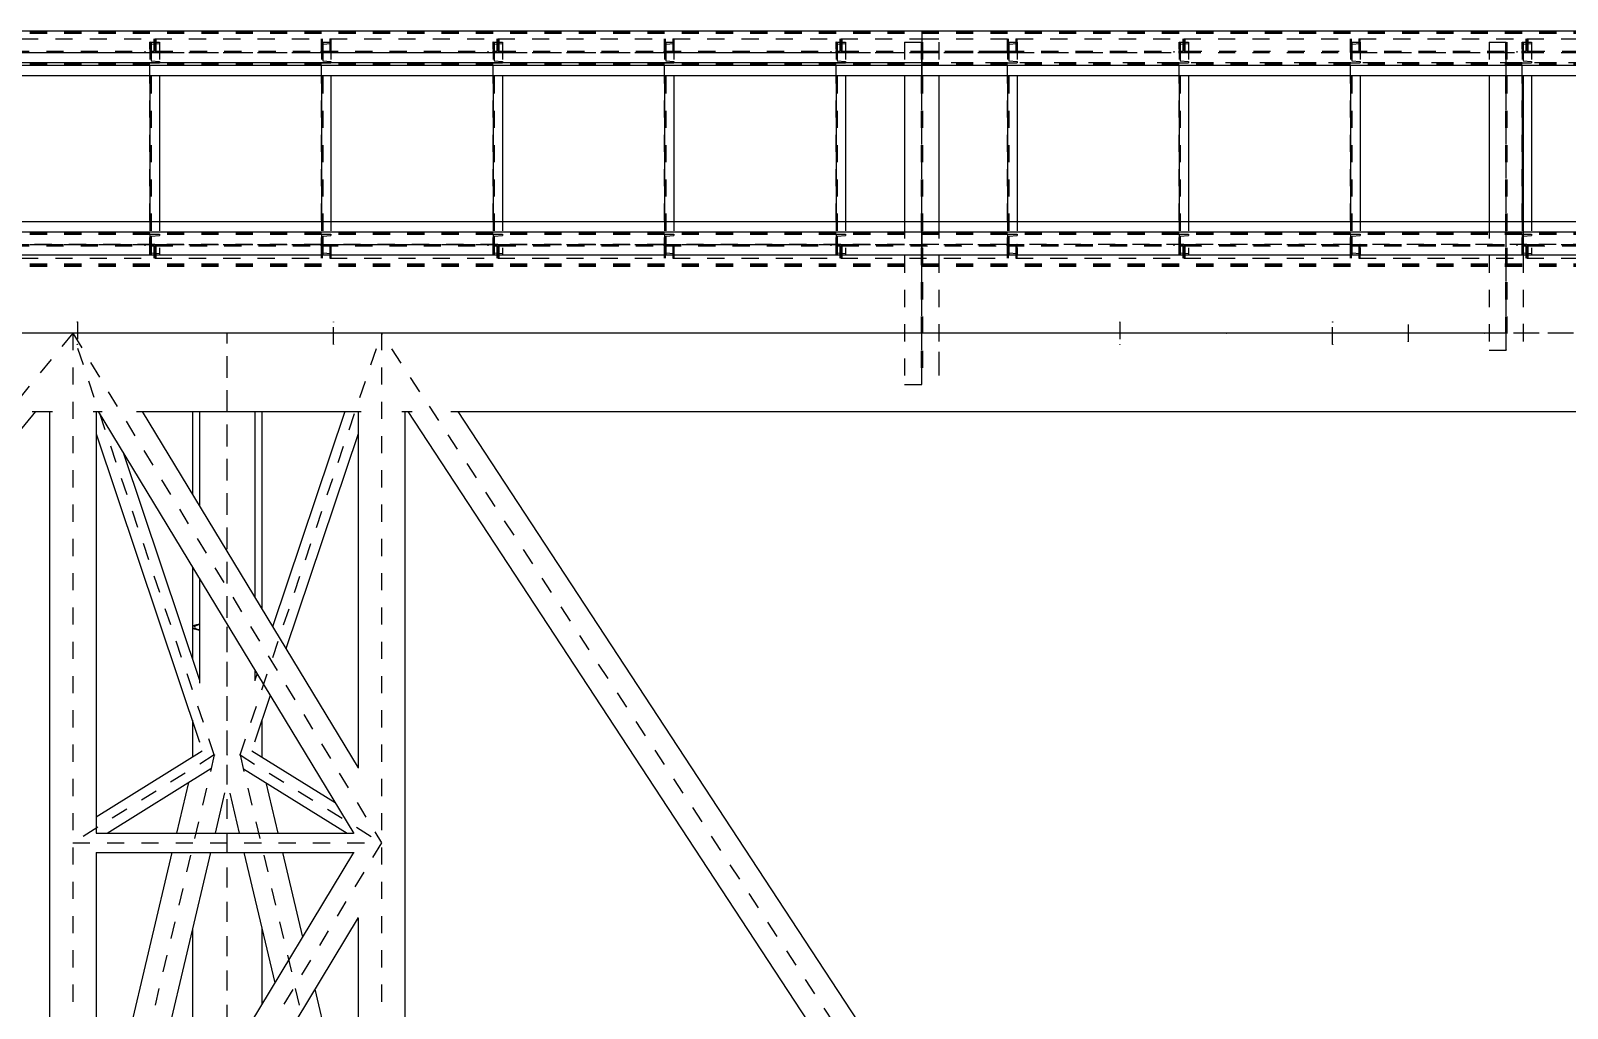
# Model space of a CAD drawing. Header units: millimetres. Extents: x 149919 to 150445, y 136651 to 136866.
# Drawn here: x 150358.02 to 150366.98, y 136705.44 to 136711.14 of the extents above; entities that cross this region are included whole.
import ezdxf

# ---------------------------------------------------------------- set-up
doc = ezdxf.new("R2010")
doc.units = ezdxf.units.MM
doc.header["$LTSCALE"] = 0.25
for name, pattern in [('CENTER', [50.8, 31.75, -6.35, 6.35, -6.35]), ('XKITLINE00', [0]), ('XKITLINE02', [4, 2, -2]), ('XKITLINE03', [6, 3, -1, 1, -1])]:
    doc.linetypes.add(name, pattern=pattern)

# ---------------------------------------------------------------- blocks, each defined once
blk = doc.blocks.new('çatıı')
at = {"color": 7, "linetype": 'XKITLINE00'}
for p, q in [((21540, 6076.68), (22140, 6076.68)), ((22140, 6076.68), (22140, 6056.68)), ((22140, 6076.68), (22823.8, 6076.68)), ((22140, 6076.68), (22140, 6056.68)), ((21540, 6056.68), (22140, 6056.68)), ((22140, 6056.68), (22140, 6050.48)), ((22140, 6056.68), (22823.8, 6056.68)), ((22140, 6056.68), (22140, 6050.48)), ((21540, 6050.48), (22140, 6050.48)), ((21690, 6050.48), (21690, 5965.48)), ((21695.5, 6050.48), (21695.5, 5965.48)), ((21790, 6050.48), (21790, 5965.48)), ((21795.5, 6050.48), (21795.5, 5965.48)), ((21890, 6050.48), (21890, 5965.48)), ((21895.5, 6050.48), (21895.5, 5965.48)), ((21990, 6050.48), (21990, 5965.48)), ((21995.5, 6050.48), (21995.5, 5965.48)), ((22090, 6050.48), (22090, 5965.48)), ((22095.5, 6050.48), (22095.5, 5965.48)), ((22130, 6050.48), (22130, 5965.48)), ((22140, 6050.48), (22823.8, 6050.48)), ((22150, 6050.48), (22150, 5965.48)), ((22190, 6050.48), (22190, 5965.48)), ((22195.5, 6050.48), (22195.5, 5965.48)), ((22290, 6050.48), (22290, 5965.48)), ((22295.5, 6050.48), (22295.5, 5965.48)), ((22390, 6050.48), (22390, 5965.48)), ((22395.5, 6050.48), (22395.5, 5965.48)), ((22470.69, 6050.48), (22470.69, 5965.48)), ((22490, 6050.48), (22490, 5965.48)), ((22490.69, 6050.48), (22490.69, 5965.48)), ((22495.5, 6050.48), (22495.5, 5965.48)), ((21540, 5965.48), (22140, 5965.48)), ((21540, 5959.3), (22140, 5959.3)), ((22140, 5965.48), (22140, 5959.3)), ((22140, 5965.48), (22823.8, 5965.48)), ((22140, 5965.48), (22140, 5959.3)), ((22140, 5959.3), (22140, 5945.97)), ((22140, 5959.3), (22823.8, 5959.3)), ((22140, 5959.3), (22140, 5945.97))]:
    blk.add_line(p, q, dxfattribs=at)
at = {"color": 116, "linetype": 'XKITLINE02', "true_color": 0x136734}
for p, q in [((21540, 6075.83), (22140, 6075.83)), ((21540, 6075.3), (22140, 6075.3)), ((22140, 6075.83), (22956.46, 6075.83)), ((22140, 6075.3), (22953.65, 6075.29)), ((21594.89, 6071.98), (21692.75, 6071.98)), ((21690, 6069.98), (21695.5, 6069.98)), ((21690, 6069.98), (21690, 6057.98)), ((21690, 6069.98), (21690, 5945.98)), ((21690, 6069.98), (21690, 6050.48)), ((21690, 6069.98), (21695.5, 6069.98)), ((21690.7, 6069.98), (21690.7, 5945.98)), ((21690.7, 6068.91), (21695.5, 6069.3)), ((21690.7, 6068.91), (21690.7, 6059.04)), ((21692.17, 6071.98), (21692.17, 6064.78)), ((21692.75, 6071.98), (21790.42, 6071.98)), ((21692.75, 6071.98), (21692.75, 6063.98)), ((21692.75, 6071.98), (21692.75, 6063.98)), ((21693.33, 6071.98), (21693.33, 6064.78)), ((21695.5, 6069.98), (21695.5, 6069.3)), ((21695.5, 6069.98), (21695.5, 5945.98)), ((21695.5, 6069.98), (21695.5, 6050.48)), ((21789.83, 6071.98), (21789.83, 6063.98)), ((21790, 6069.98), (21795.5, 6069.98)), ((21790, 6069.98), (21790, 6057.98)), ((21790, 6069.98), (21790, 5945.98)), ((21790, 6069.98), (21790, 6050.48)), ((21790, 6069.98), (21795.5, 6069.98)), ((21790.42, 6071.98), (21790.42, 6064.78)), ((21790.7, 6069.98), (21790.7, 5945.98)), ((21790.7, 6068.91), (21795.5, 6069.3)), ((21790.7, 6068.91), (21790.7, 6059.04)), ((21794.89, 6071.98), (21794.89, 6064.78)), ((21794.89, 6071.98), (21892.75, 6071.98)), ((21795.47, 6071.98), (21795.47, 6063.98)), ((21795.5, 6069.98), (21795.5, 6069.3)), ((21795.5, 6069.98), (21795.5, 5945.98)), ((21795.5, 6069.98), (21795.5, 6050.48)), ((21890, 6069.98), (21895.5, 6069.98)), ((21890, 6069.98), (21890, 6057.98)), ((21890, 6069.98), (21890, 5945.98)), ((21890, 6069.98), (21890, 6050.48)), ((21890, 6069.98), (21895.5, 6069.98)), ((21890.7, 6069.98), (21890.7, 5945.98)), ((21890.7, 6068.91), (21895.5, 6069.3)), ((21890.7, 6068.91), (21890.7, 6059.04)), ((21892.17, 6071.98), (21892.17, 6064.78)), ((21892.75, 6071.98), (21892.75, 6063.98)), ((21892.75, 6071.98), (21990.42, 6071.98)), ((21892.75, 6071.98), (21892.75, 6063.98)), ((21893.33, 6071.98), (21893.33, 6064.78)), ((21895.5, 6069.98), (21895.5, 6069.3)), ((21895.5, 6069.98), (21895.5, 5945.98)), ((21895.5, 6069.98), (21895.5, 6050.48)), ((21989.83, 6071.98), (21989.83, 6063.98)), ((21990, 6069.98), (21990, 5945.98)), ((21990, 6069.98), (21990, 6050.48)), ((21990, 6069.98), (21995.5, 6069.98)), ((21990, 6069.98), (21995.5, 6069.98)), ((21990, 6069.98), (21990, 6057.98)), ((21990.42, 6071.98), (21990.42, 6064.78)), ((21990.7, 6069.98), (21990.7, 5945.98)), ((21990.7, 6068.91), (21995.5, 6069.3)), ((21990.7, 6068.91), (21990.7, 6059.04)), ((21994.89, 6071.98), (21994.89, 6064.78)), ((21994.89, 6071.98), (22092.75, 6071.98)), ((21995.47, 6071.98), (21995.47, 6063.98)), ((21995.5, 6069.98), (21995.5, 5945.98)), ((21995.5, 6069.98), (21995.5, 6050.48)), ((21995.5, 6069.98), (21995.5, 6069.3)), ((22090, 6069.98), (22090, 5945.98)), ((22090, 6069.98), (22090, 6050.48)), ((22090, 6069.98), (22095.5, 6069.98)), ((22090, 6069.98), (22095.5, 6069.98)), ((22090, 6069.98), (22090, 6057.98)), ((22090.7, 6069.98), (22090.7, 5945.98)), ((22090.7, 6068.91), (22095.5, 6069.3)), ((22090.7, 6068.91), (22090.7, 6059.04)), ((22092.17, 6071.98), (22092.17, 6064.78)), ((22092.75, 6071.98), (22092.75, 6063.98)), ((22092.75, 6071.98), (22140, 6071.98)), ((22092.75, 6071.98), (22092.75, 6063.98)), ((22093.33, 6071.98), (22093.33, 6064.78)), ((22095.5, 6069.98), (22095.5, 5945.98)), ((22095.5, 6069.98), (22095.5, 6050.48)), ((22095.5, 6069.98), (22095.5, 6069.3)), ((22130, 6069.98), (22150, 6069.98)), ((22130, 6069.98), (22130, 6050.48)), ((22139.67, 6069.98), (22139.67, 5870.27)), ((22140, 6071.98), (22190.42, 6071.98)), ((22140.32, 6069.98), (22140.32, 5870.27)), ((22150, 6069.98), (22150, 6050.48)), ((22189.83, 6071.98), (22189.83, 6063.98)), ((22190, 6069.98), (22190, 5945.98)), ((22190, 6069.98), (22190, 6050.48)), ((22190, 6069.98), (22195.5, 6069.98)), ((22190, 6069.98), (22195.5, 6069.98)), ((22190, 6069.98), (22190, 6057.98)), ((22190.42, 6071.98), (22190.42, 6064.78)), ((22190.7, 6069.98), (22190.7, 5945.98)), ((22190.7, 6068.91), (22195.5, 6069.3)), ((22190.7, 6068.91), (22190.7, 6059.04)), ((22194.89, 6071.98), (22194.89, 6064.78)), ((22194.89, 6071.98), (22292.75, 6071.98)), ((22195.47, 6071.98), (22195.47, 6063.98)), ((22195.5, 6069.98), (22195.5, 5945.98)), ((22195.5, 6069.98), (22195.5, 6050.48)), ((22195.5, 6069.98), (22195.5, 6069.3)), ((22290, 6069.98), (22290, 5945.98)), ((22290, 6069.98), (22290, 6050.48)), ((22290, 6069.98), (22295.5, 6069.98)), ((22290, 6069.98), (22295.5, 6069.98)), ((22290, 6069.98), (22290, 6057.98)), ((22290.7, 6069.98), (22290.7, 5945.98)), ((22290.7, 6068.91), (22295.5, 6069.3)), ((22290.7, 6068.91), (22290.7, 6059.04)), ((22292.17, 6071.98), (22292.17, 6064.78)), ((22292.75, 6071.98), (22390.42, 6071.98)), ((22292.75, 6071.98), (22292.75, 6063.98)), ((22292.75, 6071.98), (22292.75, 6063.98)), ((22293.33, 6071.98), (22293.33, 6064.78)), ((22295.5, 6069.98), (22295.5, 5945.98)), ((22295.5, 6069.98), (22295.5, 6050.48)), ((22295.5, 6069.98), (22295.5, 6069.3)), ((22389.83, 6071.98), (22389.83, 6063.98)), ((22390, 6069.98), (22390, 5945.98)), ((22390, 6069.98), (22390, 6050.48)), ((22390, 6069.98), (22395.5, 6069.98)), ((22390, 6069.98), (22395.5, 6069.98)), ((22390, 6069.98), (22390, 6057.98)), ((22390.42, 6071.98), (22390.42, 6064.78)), ((22390.7, 6069.98), (22390.7, 5945.98)), ((22390.7, 6068.91), (22395.5, 6069.3)), ((22390.7, 6068.91), (22390.7, 6059.04)), ((22394.89, 6071.98), (22394.89, 6064.78)), ((22394.89, 6071.98), (22492.75, 6071.98)), ((22395.47, 6071.98), (22395.47, 6063.98)), ((22395.5, 6069.98), (22395.5, 5945.98)), ((22395.5, 6069.98), (22395.5, 6050.48)), ((22395.5, 6069.98), (22395.5, 6069.3)), ((22470.69, 6069.98), (22490.69, 6069.98)), ((22470.69, 6069.98), (22470.69, 6050.48)), ((22480.37, 6069.98), (22480.37, 5890.39)), ((22481.02, 6069.98), (22481.02, 5890.39)), ((22490, 6069.98), (22490, 5945.98)), ((22490, 6069.98), (22490, 6050.48)), ((22490, 6069.98), (22495.5, 6069.98)), ((22490, 6069.98), (22495.5, 6069.98)), ((22490, 6069.98), (22490, 6057.98)), ((22490.69, 6069.98), (22490.69, 6050.48)), ((22490.7, 6069.98), (22490.7, 5945.98)), ((22490.7, 6068.91), (22495.5, 6069.3)), ((22490.7, 6068.91), (22490.7, 6059.04)), ((22492.17, 6071.98), (22492.17, 6064.78)), ((22492.75, 6071.98), (22590.42, 6071.98)), ((22492.75, 6071.98), (22492.75, 6063.98)), ((22492.75, 6071.98), (22492.75, 6063.98)), ((22493.33, 6071.98), (22493.33, 6064.78)), ((22495.5, 6069.98), (22495.5, 5945.98)), ((22495.5, 6069.98), (22495.5, 6050.48)), ((22495.5, 6069.98), (22495.5, 6069.3)), ((21540, 6058.06), (22140, 6058.06)), ((21540, 6057.98), (22140, 6057.98)), ((21540, 6057.53), (22140, 6057.53)), ((21540, 6057.13), (22140, 6057.13)), ((21589.66, 6064.78), (21692.17, 6064.78)), ((21589.66, 6063.98), (21692.75, 6063.98)), ((21686.94, 6064.78), (21686.94, 6063.98)), ((21690, 6063.98), (21692.75, 6063.98)), ((21690, 6057.98), (21695.5, 6057.98)), ((21690.7, 6059.04), (21695.5, 6058.66)), ((21692.75, 6063.98), (21795.65, 6063.98)), ((21693.33, 6064.78), (21795.65, 6064.78)), ((21695.5, 6058.66), (21695.5, 6057.98)), ((21698.56, 6064.78), (21698.56, 6063.98)), ((21789.66, 6064.78), (21789.66, 6063.98)), ((21789.66, 6064.78), (21892.17, 6064.78)), ((21789.66, 6063.98), (21892.75, 6063.98)), ((21790, 6057.98), (21795.5, 6057.98)), ((21790.7, 6059.04), (21795.5, 6058.66)), ((21795.5, 6058.66), (21795.5, 6057.98)), ((21795.65, 6064.78), (21795.65, 6063.98)), ((21886.94, 6064.78), (21886.94, 6063.98)), ((21890, 6063.98), (21892.75, 6063.98)), ((21890, 6057.98), (21895.5, 6057.98)), ((21890.7, 6059.04), (21895.5, 6058.66)), ((21892.75, 6063.98), (21995.65, 6063.98)), ((21893.33, 6064.78), (21995.65, 6064.78)), ((21895.5, 6058.66), (21895.5, 6057.98)), ((21898.56, 6064.78), (21898.56, 6063.98)), ((21989.66, 6064.78), (21989.66, 6063.98)), ((21989.66, 6064.78), (22092.17, 6064.78)), ((21989.66, 6063.98), (22092.75, 6063.98)), ((21990, 6057.98), (21995.5, 6057.98)), ((21990.7, 6059.04), (21995.5, 6058.66)), ((21995.5, 6058.66), (21995.5, 6057.98)), ((21995.65, 6064.78), (21995.65, 6063.98)), ((22086.94, 6064.78), (22086.94, 6063.98)), ((22090, 6063.98), (22092.75, 6063.98)), ((22090, 6057.98), (22095.5, 6057.98)), ((22090.7, 6059.04), (22095.5, 6058.66)), ((22092.75, 6063.98), (22195.65, 6063.98)), ((22093.33, 6064.78), (22194.89, 6064.78)), ((22095.5, 6058.66), (22095.5, 6057.98)), ((22098.56, 6064.78), (22098.56, 6063.98)), ((22140, 6064.78), (22195.65, 6064.78)), ((22140, 6063.98), (22189.83, 6063.98)), ((22140, 6058.06), (22953.65, 6058.06)), ((22140, 6057.98), (22997.13, 6057.98)), ((22140, 6057.98), (22140, 6056.68)), ((22140, 6057.98), (22140, 6056.68)), ((22140, 6057.53), (22956.46, 6057.53)), ((22140, 6057.13), (22996.55, 6057.13)), ((22140, 6056.68), (22956.46, 6056.68)), ((22189.66, 6064.78), (22189.66, 6063.98)), ((22189.66, 6064.78), (22292.17, 6064.78)), ((22189.66, 6063.98), (22292.75, 6063.98)), ((22190, 6057.98), (22195.5, 6057.98)), ((22190.7, 6059.04), (22195.5, 6058.66)), ((22195.5, 6058.66), (22195.5, 6057.98)), ((22195.65, 6064.78), (22195.65, 6063.98)), ((22286.94, 6064.78), (22286.94, 6063.98)), ((22290, 6063.98), (22292.75, 6063.98)), ((22290, 6057.98), (22295.5, 6057.98)), ((22290.7, 6059.04), (22295.5, 6058.66)), ((22292.75, 6063.98), (22395.65, 6063.98)), ((22293.33, 6064.78), (22395.65, 6064.78)), ((22295.5, 6058.66), (22295.5, 6057.98)), ((22298.56, 6064.78), (22298.56, 6063.98)), ((22389.66, 6064.78), (22389.66, 6063.98)), ((22389.66, 6064.78), (22492.17, 6064.78)), ((22389.66, 6063.98), (22492.75, 6063.98)), ((22390, 6057.98), (22395.5, 6057.98)), ((22390.7, 6059.04), (22395.5, 6058.66)), ((22395.5, 6058.66), (22395.5, 6057.98)), ((22395.65, 6064.78), (22395.65, 6063.98)), ((22486.94, 6064.78), (22486.94, 6063.98)), ((22490, 6063.98), (22492.75, 6063.98)), ((22490, 6057.98), (22495.5, 6057.98)), ((22490.7, 6059.04), (22495.5, 6058.66)), ((22492.75, 6063.98), (22595.65, 6063.98)), ((22493.33, 6064.78), (22595.65, 6064.78)), ((22495.5, 6058.66), (22495.5, 6057.98)), ((22498.56, 6064.78), (22498.56, 6063.98)), ((21540, 5958.83), (22140, 5958.83)), ((21540, 5958.45), (22140, 5958.45)), ((21540, 5957.98), (22140, 5957.98)), ((21540, 5957.92), (22140, 5957.92)), ((21690, 5957.98), (21695.5, 5957.98)), ((21690, 5957.98), (21690, 5945.98)), ((21695.5, 5957.98), (21695.5, 5957.3)), ((21790, 5957.98), (21795.5, 5957.98)), ((21790, 5957.98), (21790, 5945.98)), ((21795.5, 5957.98), (21795.5, 5957.3)), ((21890, 5957.98), (21895.5, 5957.98)), ((21890, 5957.98), (21890, 5945.98)), ((21895.5, 5957.98), (21895.5, 5957.3)), ((21990, 5957.98), (21995.5, 5957.98)), ((21990, 5957.98), (21990, 5945.98)), ((21995.5, 5957.98), (21995.5, 5957.3)), ((22090, 5957.98), (22095.5, 5957.98)), ((22090, 5957.98), (22090, 5945.98)), ((22095.5, 5957.98), (22095.5, 5957.3)), ((22130, 5965.48), (22130, 5870.27)), ((22140, 5959.3), (22140, 5957.98)), ((22140, 5959.3), (22140, 5957.98)), ((22140, 5958.83), (22996.55, 5958.83)), ((22140, 5958.45), (22956.46, 5958.45)), ((22140, 5957.98), (22997.13, 5957.98)), ((22140, 5957.92), (22953.65, 5957.91)), ((22150, 5965.48), (22150, 5870.27)), ((22190, 5957.98), (22195.5, 5957.98)), ((22190, 5957.98), (22190, 5945.98)), ((22195.5, 5957.98), (22195.5, 5957.3)), ((22290, 5957.98), (22295.5, 5957.98)), ((22290, 5957.98), (22290, 5945.98)), ((22295.5, 5957.98), (22295.5, 5957.3)), ((22390, 5957.98), (22395.5, 5957.98)), ((22390, 5957.98), (22390, 5945.98)), ((22395.5, 5957.98), (22395.5, 5957.3)), ((22470.69, 5965.48), (22470.69, 5890.39)), ((22490, 5957.98), (22495.5, 5957.98)), ((22490, 5957.98), (22490, 5945.98)), ((22490.69, 5965.48), (22490.69, 5890.39)), ((22495.5, 5957.98), (22495.5, 5957.3)), ((21589.66, 5952), (21692.75, 5952)), ((21589.66, 5951.2), (21692.17, 5951.2)), ((21686.94, 5952), (21686.94, 5951.2)), ((21690.7, 5956.91), (21695.5, 5957.3)), ((21690.7, 5956.91), (21690.7, 5947.04)), ((21692.17, 5951.2), (21692.17, 5944)), ((21692.75, 5952), (21795.65, 5952)), ((21692.75, 5952), (21692.75, 5944)), ((21692.75, 5952), (21692.75, 5944)), ((21693.33, 5951.2), (21795.65, 5951.2)), ((21693.33, 5951.2), (21693.33, 5944)), ((21698.56, 5952), (21698.56, 5951.2)), ((21789.66, 5952), (21892.75, 5952)), ((21789.66, 5952), (21789.66, 5951.2)), ((21789.66, 5951.2), (21892.17, 5951.2)), ((21789.83, 5952), (21789.83, 5944)), ((21790.42, 5951.2), (21790.42, 5944)), ((21790.7, 5956.91), (21795.5, 5957.3)), ((21790.7, 5956.91), (21790.7, 5947.04)), ((21794.89, 5951.2), (21794.89, 5944)), ((21795.47, 5952), (21795.47, 5944)), ((21795.65, 5952), (21795.65, 5951.2)), ((21886.94, 5952), (21886.94, 5951.2)), ((21890.7, 5956.91), (21895.5, 5957.3)), ((21890.7, 5956.91), (21890.7, 5947.04)), ((21892.17, 5951.2), (21892.17, 5944)), ((21892.75, 5952), (21892.75, 5944)), ((21892.75, 5952), (21995.65, 5952)), ((21892.75, 5952), (21892.75, 5944)), ((21893.33, 5951.2), (21995.65, 5951.2)), ((21893.33, 5951.2), (21893.33, 5944)), ((21898.56, 5952), (21898.56, 5951.2)), ((21989.66, 5952), (22092.75, 5952)), ((21989.66, 5952), (21989.66, 5951.2)), ((21989.66, 5951.2), (22092.17, 5951.2)), ((21989.83, 5952), (21989.83, 5944)), ((21990.42, 5951.2), (21990.42, 5944)), ((21990.7, 5956.91), (21995.5, 5957.3)), ((21990.7, 5956.91), (21990.7, 5947.04)), ((21994.89, 5951.2), (21994.89, 5944)), ((21995.47, 5952), (21995.47, 5944)), ((21995.65, 5952), (21995.65, 5951.2)), ((22086.94, 5952), (22086.94, 5951.2)), ((22090.7, 5956.91), (22095.5, 5957.3)), ((22090.7, 5956.91), (22090.7, 5947.04)), ((22092.17, 5951.2), (22092.17, 5944)), ((22092.75, 5952), (22092.75, 5944)), ((22092.75, 5952), (22195.65, 5952)), ((22092.75, 5952), (22092.75, 5944)), ((22093.33, 5951.2), (22195.65, 5951.2)), ((22093.33, 5951.2), (22093.33, 5944)), ((22098.56, 5952), (22098.56, 5951.2)), ((22189.66, 5952), (22292.75, 5952)), ((22189.66, 5952), (22189.66, 5951.2)), ((22189.66, 5951.2), (22292.17, 5951.2)), ((22189.83, 5952), (22189.83, 5944)), ((22190.42, 5951.2), (22190.42, 5944)), ((22190.7, 5956.91), (22195.5, 5957.3)), ((22190.7, 5956.91), (22190.7, 5947.04)), ((22194.89, 5951.2), (22194.89, 5944)), ((22195.47, 5952), (22195.47, 5944)), ((22195.65, 5952), (22195.65, 5951.2)), ((22286.94, 5952), (22286.94, 5951.2)), ((22290.7, 5956.91), (22295.5, 5957.3)), ((22290.7, 5956.91), (22290.7, 5947.04)), ((22292.17, 5951.2), (22292.17, 5944)), ((22292.75, 5952), (22395.65, 5952)), ((22292.75, 5952), (22292.75, 5944)), ((22292.75, 5952), (22292.75, 5944)), ((22293.33, 5951.2), (22395.65, 5951.2)), ((22293.33, 5951.2), (22293.33, 5944)), ((22298.56, 5952), (22298.56, 5951.2)), ((22389.66, 5952), (22492.75, 5952)), ((22389.66, 5952), (22389.66, 5951.2)), ((22389.66, 5951.2), (22492.17, 5951.2)), ((22389.83, 5952), (22389.83, 5944)), ((22390.42, 5951.2), (22390.42, 5944)), ((22390.7, 5956.91), (22395.5, 5957.3)), ((22390.7, 5956.91), (22390.7, 5947.04)), ((22394.89, 5951.2), (22394.89, 5944)), ((22395.47, 5952), (22395.47, 5944)), ((22395.65, 5952), (22395.65, 5951.2)), ((22486.94, 5952), (22486.94, 5951.2)), ((22490.7, 5956.91), (22495.5, 5957.3)), ((22490.7, 5956.91), (22490.7, 5947.04)), ((22492.17, 5951.2), (22492.17, 5944)), ((22492.75, 5952), (22595.65, 5952)), ((22492.75, 5952), (22492.75, 5944)), ((22492.75, 5952), (22492.75, 5944)), ((22493.33, 5951.2), (22595.65, 5951.2)), ((22493.33, 5951.2), (22493.33, 5944)), ((22498.56, 5952), (22498.56, 5951.2)), ((21540, 5940.68), (22140, 5940.68)), ((21540, 5940.15), (22140, 5940.15)), ((21594.89, 5944), (21692.75, 5944)), ((21690, 5945.98), (21695.5, 5945.98)), ((21690, 5945.98), (21695.5, 5945.98)), ((21690.7, 5947.04), (21695.5, 5946.66)), ((21692.75, 5944), (21790.42, 5944)), ((21695.5, 5946.66), (21695.5, 5945.98)), ((21790, 5945.98), (21795.5, 5945.98)), ((21790, 5945.98), (21795.5, 5945.98)), ((21790.7, 5947.04), (21795.5, 5946.66)), ((21794.89, 5944), (21892.75, 5944)), ((21795.5, 5946.66), (21795.5, 5945.98)), ((21890, 5945.98), (21895.5, 5945.98)), ((21890, 5945.98), (21895.5, 5945.98)), ((21890.7, 5947.04), (21895.5, 5946.66)), ((21892.75, 5944), (21990.42, 5944)), ((21895.5, 5946.66), (21895.5, 5945.98)), ((21990, 5945.98), (21995.5, 5945.98)), ((21990, 5945.98), (21995.5, 5945.98)), ((21990.7, 5947.04), (21995.5, 5946.66)), ((21994.89, 5944), (22092.75, 5944)), ((21995.5, 5946.66), (21995.5, 5945.98)), ((22090, 5945.98), (22095.5, 5945.98)), ((22090, 5945.98), (22095.5, 5945.98)), ((22090.7, 5947.04), (22095.5, 5946.66)), ((22092.75, 5944), (22190.42, 5944)), ((22095.5, 5946.66), (22095.5, 5945.98)), ((22140, 5945.97), (22140, 5939.3)), ((22140, 5945.97), (22140, 5939.3)), ((22140, 5940.68), (22953.65, 5940.68)), ((22140, 5940.15), (22956.46, 5940.15)), ((22190, 5945.98), (22195.5, 5945.98)), ((22190, 5945.98), (22195.5, 5945.98)), ((22190.7, 5947.04), (22195.5, 5946.66)), ((22194.89, 5944), (22292.75, 5944)), ((22195.5, 5946.66), (22195.5, 5945.98)), ((22290, 5945.98), (22295.5, 5945.98)), ((22290, 5945.98), (22295.5, 5945.98)), ((22290.7, 5947.04), (22295.5, 5946.66)), ((22292.75, 5944), (22390.42, 5944)), ((22295.5, 5946.66), (22295.5, 5945.98)), ((22390, 5945.98), (22395.5, 5945.98)), ((22390, 5945.98), (22395.5, 5945.98)), ((22390.7, 5947.04), (22395.5, 5946.66)), ((22394.89, 5944), (22492.75, 5944)), ((22395.5, 5946.66), (22395.5, 5945.98)), ((22490, 5945.98), (22495.5, 5945.98)), ((22490, 5945.98), (22495.5, 5945.98)), ((22490.7, 5947.04), (22495.5, 5946.66)), ((22492.75, 5944), (22590.42, 5944)), ((22495.5, 5946.66), (22495.5, 5945.98)), ((21540, 5939.3), (22140, 5939.3)), ((22140, 5939.3), (22956.46, 5939.3)), ((22140, 5939.3), (22714.79, 5939.3)), ((22490.69, 5905.64), (22490.69, 5890.39)), ((22150, 5889.34), (22150, 5870.27)), ((22470.69, 5890.39), (22490.69, 5890.39)), ((22130, 5870.27), (22150, 5870.27))]:
    blk.add_line(p, q, dxfattribs=at)
at = {"color": 1, "linetype": 'XKITLINE03'}
for p, q in [((21690, 5945.98), (21690, 6069.98)), ((21790, 5945.98), (21790, 6069.98)), ((21890, 5945.98), (21890, 6069.98)), ((21990, 5945.98), (21990, 6069.98)), ((22090, 5945.98), (22090, 6069.98)), ((22140, 5870.27), (22140, 6069.98)), ((22190, 5945.98), (22190, 6069.98)), ((22290, 5945.98), (22290, 6069.98)), ((22390, 5945.98), (22390, 6069.98)), ((22480.69, 5890.39), (22480.69, 6069.98)), ((22490, 5945.98), (22490, 6069.98)), ((21540, 6063.98), (22140, 6063.98)), ((22140, 6057.98), (21540, 6057.98)), ((21595.47, 6063.98), (21692.75, 6063.98)), ((21692.75, 6063.98), (21789.83, 6063.98)), ((21795.47, 6063.98), (21892.75, 6063.98)), ((21892.75, 6063.98), (21989.83, 6063.98)), ((21995.47, 6063.98), (22092.75, 6063.98)), ((22092.75, 6063.98), (22189.83, 6063.98)), ((22987.13, 6057.98), (22140, 6057.98)), ((22195.47, 6063.98), (22292.75, 6063.98)), ((22292.75, 6063.98), (22389.83, 6063.98)), ((22395.47, 6063.98), (22492.75, 6063.98)), ((22492.75, 6063.98), (22589.83, 6063.98)), ((21540, 5957.98), (22140, 5957.98)), ((22140, 5957.98), (22997.13, 5957.98)), ((21540, 5952), (22140, 5952)), ((21692.75, 5952), (21595.47, 5952)), ((21789.83, 5952), (21692.75, 5952)), ((21892.75, 5952), (21795.47, 5952)), ((21989.83, 5952), (21892.75, 5952)), ((22092.75, 5952), (21995.47, 5952)), ((22189.83, 5952), (22092.75, 5952)), ((22292.75, 5952), (22195.47, 5952)), ((22389.83, 5952), (22292.75, 5952)), ((22492.75, 5952), (22395.47, 5952)), ((22589.83, 5952), (22492.75, 5952))]:
    blk.add_line(p, q, dxfattribs=at)
at = {"color": 8, "linetype": 'XKITLINE00'}
for p, q in [((20275, 5945.97), (22712.3, 5945.97)), ((21623.26, 5854.57), (20927.88, 5006.93)), ((21621.23, 5854.57), (21633.16, 5854.57)), ((21631.35, 5854.57), (21631.35, 4780.43)), ((21656.83, 5854.57), (21662.06, 5854.57)), ((21658.65, 5854.57), (21658.65, 5608.54)), ((21659.87, 5854.57), (21808.87, 5608.48)), ((21682.1, 5854.57), (21813.2, 5854.57)), ((21685.46, 5854.57), (21811.35, 5646.65)), ((21714.7, 5854.57), (21714.7, 5806.28)), ((21718.87, 5854.57), (21718.87, 5799.39)), ((21751.12, 5854.57), (21751.12, 5746.12)), ((21755.3, 5854.57), (21755.3, 5739.23)), ((21803.66, 5854.57), (21761.53, 5728.92)), ((21811.35, 5854.57), (21811.35, 5646.52)), ((21836.79, 5854.57), (21842.91, 5854.57)), ((21838.65, 5854.57), (21838.65, 4780.43)), ((21840.39, 5854.57), (22370.06, 5046.51)), ((21865.32, 5854.57), (22712.3, 5854.57)), ((21869.52, 5854.57), (22384.03, 5069.64)), ((21658.65, 5841.63), (21718.97, 5661.7)), ((21811.35, 5841.63), (21769.27, 5716.14)), ((21674.34, 5830.67), (21718.87, 5697.87)), ((21714.7, 5764.03), (21714.7, 5728.82)), ((21718.87, 5757.13), (21718.87, 5696.06)), ((21715, 5729.34), (21714.7, 5728.82)), ((21714.7, 5728.82), (21715, 5728.3)), ((21714.7, 5728.82), (21714.7, 5710.32)), ((21715, 5729.34), (21715.92, 5729.84)), ((21715, 5728.3), (21715.92, 5727.8)), ((21716.17, 5729.31), (21715.88, 5728.82)), ((21715.88, 5728.82), (21716.17, 5728.33)), ((21715.92, 5729.84), (21717.41, 5730.31)), ((21715.92, 5727.8), (21717.41, 5727.33)), ((21716.17, 5729.31), (21717.03, 5729.78)), ((21716.17, 5728.33), (21717.03, 5727.86)), ((21717.03, 5729.78), (21718.44, 5730.22)), ((21717.03, 5727.86), (21718.44, 5727.42)), ((21717.41, 5730.31), (21718.87, 5730.61)), ((21717.41, 5727.33), (21718.87, 5727.03)), ((21718.44, 5730.22), (21718.87, 5730.31)), ((21718.44, 5727.42), (21718.87, 5727.33)), ((21751.12, 5703.86), (21751.12, 5697.55)), ((21752.41, 5701.73), (21751.12, 5697.87)), ((21760.15, 5688.95), (21751.02, 5661.7)), ((21714.7, 5674.46), (21714.7, 5652.98)), ((21755.3, 5674.46), (21755.3, 5652.98)), ((21718.87, 5662.01), (21718.87, 5661.67)), ((21658.65, 5618.16), (21720.45, 5656.55)), ((21749.48, 5656.59), (21797.98, 5626.46)), ((21664.98, 5608.68), (21725.47, 5646.25)), ((21744.59, 5646.21), (21805.01, 5608.68)), ((21712.44, 5638.16), (21705.46, 5608.68)), ((21757.55, 5638.16), (21764.53, 5608.68)), ((21733.5, 5632.06), (21727.97, 5608.68)), ((21736.53, 5631.9), (21742.02, 5608.68)), ((21658.65, 5608.68), (21808.75, 5608.68)), ((21658.55, 5597.28), (21808.96, 5597.28)), ((21658.65, 5597.28), (21658.65, 5349.18)), ((21702.77, 5597.28), (21658.65, 5410.88)), ((21808.74, 5597.28), (21658.65, 5349.37)), ((21725.27, 5597.28), (21671.69, 5370.91)), ((21744.72, 5597.28), (21762.72, 5521.25)), ((21767.23, 5597.28), (21778.89, 5547.98)), ((21811.45, 5559.46), (21661.08, 5311.11)), ((21811.35, 5559.29), (21811.35, 5311.26)), ((21714.7, 5552.6), (21714.7, 5441.94)), ((21755.3, 5552.6), (21755.3, 5509)), ((21786.09, 5517.58), (21811.35, 5410.88))]:
    blk.add_line(p, q, dxfattribs=at)
at = {"color": 8, "linetype": 'CENTER'}
for p, q in [((21647.67, 5906.77), (21647.67, 5893.77)), ((21797.03, 5893.77), (21797.03, 5906.77)), ((22255.46, 5906.77), (22255.46, 5893.77)), ((22379.53, 5893.77), (22379.53, 5906.77)), ((22423.59, 5905.27), (22423.59, 5895.27)), ((21645, 5900.27), (20185, 4120.57)), ((22468.19, 5900.27), (20245, 5900.27)), ((22900, 5900.27), (20275, 5900.27)), ((21735, 5900.27), (20915, 5900.27)), ((21645, 5900.27), (21645, 4780.43)), ((21727.5, 5654.22), (21645, 5900.27)), ((21645, 5900.27), (21825, 5602.98)), ((22317.5, 5900.27), (21735, 5900.27)), ((21735, 5356.92), (21735, 5900.27)), ((21735, 5654.22), (21735, 5900.27)), ((21742.5, 5654.22), (21825, 5900.27)), ((22900, 4260.27), (21825, 5900.27)), ((21825, 5900.27), (21825, 4780.43)), ((23075, 5900.27), (22317.5, 5900.27)), ((22900, 5900.27), (22317.5, 5900.27)), ((21735, 4838.52), (21735, 5728.82)), ((21727.5, 5654.22), (21645, 5305.68)), ((21727.5, 5654.22), (21645, 5602.98)), ((21742.5, 5654.22), (21825, 5305.68)), ((21742.5, 5654.22), (21825, 5602.98)), ((21825, 5602.98), (21645, 5305.68)), ((21645, 5602.98), (21825, 5602.98))]:
    blk.add_line(p, q, dxfattribs=at)
at = {"color": 1, "linetype": 'XKITLINE00'}
for centre in [(21690, 6069.98), (21790, 6069.98), (21890, 6069.98), (21990, 6069.98), (22090, 6069.98), (22140, 6069.98), (22190, 6069.98), (22290, 6069.98), (22390, 6069.98), (22480.69, 6069.98), (22490, 6069.98), (21690, 6057.98), (21692.75, 6063.98), (21692.75, 6063.98), (21789.83, 6063.98), (21790, 6057.98), (21795.47, 6063.98), (21890, 6057.98), (21892.75, 6063.98), (21892.75, 6063.98), (21989.83, 6063.98), (21990, 6057.98), (21995.47, 6063.98), (22090, 6057.98), (22092.75, 6063.98), (22092.75, 6063.98), (22140, 6063.98), (22140, 6057.98), (22140, 6057.98), (22189.83, 6063.98), (22190, 6057.98), (22195.47, 6063.98), (22290, 6057.98), (22292.75, 6063.98), (22292.75, 6063.98), (22389.83, 6063.98), (22390, 6057.98), (22395.47, 6063.98), (22490, 6057.98), (22492.75, 6063.98), (22492.75, 6063.98), (21690, 5957.98), (21790, 5957.98), (21890, 5957.98), (21990, 5957.98), (22090, 5957.98), (22140, 5957.98), (22140, 5957.98), (22190, 5957.98), (22290, 5957.98), (22390, 5957.98), (22490, 5957.98), (21692.75, 5952), (21692.75, 5952), (21789.83, 5952), (21795.47, 5952), (21892.75, 5952), (21892.75, 5952), (21989.83, 5952), (21995.47, 5952), (22092.75, 5952), (22092.75, 5952), (22140, 5952), (22189.83, 5952), (22195.47, 5952), (22292.75, 5952), (22292.75, 5952), (22389.83, 5952), (22395.47, 5952), (22492.75, 5952), (22492.75, 5952), (21690, 5945.98), (21790, 5945.98), (21890, 5945.98), (21990, 5945.98), (22090, 5945.98), (22190, 5945.98), (22290, 5945.98), (22390, 5945.98), (22490, 5945.98), (22480.69, 5890.39), (22140, 5870.27)]:
    blk.add_circle(centre, 0.05, dxfattribs=at)
at = {"color": 8, "linetype": 'XKITLINE00'}
for centre in [(21647.67, 5906.77), (21797.03, 5906.77), (22255.46, 5906.77), (22379.53, 5906.77), (22423.59, 5905.27), (21645, 5900.27), (21645, 5900.27), (21645, 5900.27), (21645, 5900.27), (21735, 5900.27), (21735, 5900.27), (21735, 5900.27), (21735, 5900.27), (21825, 5900.27), (21825, 5900.27), (21825, 5900.27), (22317.5, 5900.27), (22317.5, 5900.27), (22317.5, 5900.27), (22423.59, 5895.27), (22468.19, 5900.27), (21647.67, 5893.77), (21797.03, 5893.77), (22255.46, 5893.77), (22379.53, 5893.77), (21735, 5728.82), (21727.5, 5654.22), (21727.5, 5654.22), (21727.5, 5654.22), (21735, 5654.22), (21742.5, 5654.22), (21742.5, 5654.22), (21742.5, 5654.22), (21645, 5602.98), (21645, 5602.98), (21825, 5602.98), (21825, 5602.98), (21825, 5602.98), (21825, 5602.98)]:
    blk.add_circle(centre, 0.05, dxfattribs=at)

msp = doc.modelspace()

# ---------------------------------------------------------------- block references
at = {"xscale": 0.009999943142843078, "yscale": 0.009999943142843078, "zscale": 0.009999943142843078}
msp.add_blockref('çatıı', (150141.8141, 136650.3731), dxfattribs=at)

doc.saveas('drawing.dxf')
